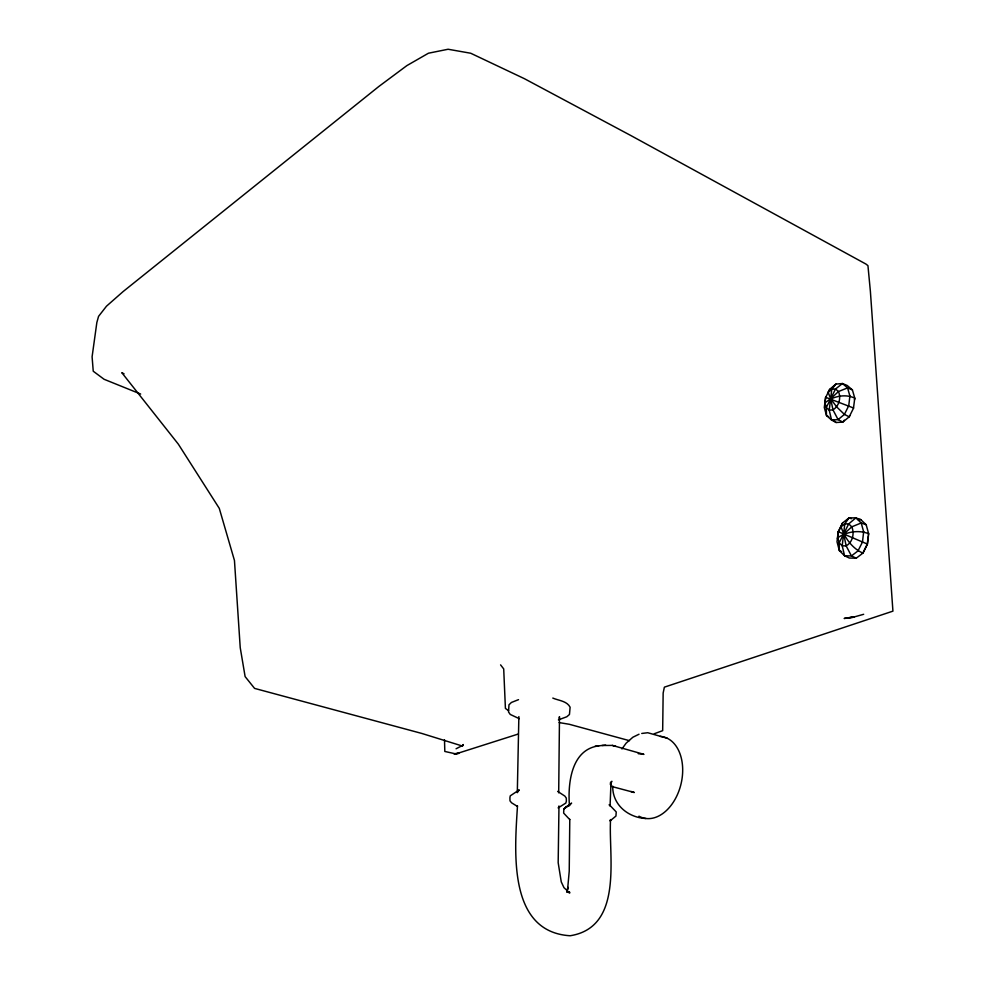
<?xml version="1.0" encoding="UTF-8"?>
<svg xmlns="http://www.w3.org/2000/svg" width="985" height="985" viewBox="0 0 985 985"><rect width="100%" height="100%" fill="white"/><g stroke="black" fill="none" stroke-linecap="round" stroke-linejoin="round"><path stroke-width="1.48" d="M444.494 739.686L444.814 751.457L455.858 753.907L518.073 734.096M558.692 792.839L559.492 716.649L559.123 718.274M569.786 819.323L569.231 871.196L567.582 889.553L568.111 887.374L566.683 890.933M518.861 716.6L517.31 792.654L519.243 789.859L510.255 795.855L509.91 797.801L509.996 800.854L511.56 802.787L517.445 806.444M517.482 805.767C514.909 849.181 506.906 931.872 570.143 935.75C624.034 927.156 608.299 855.94 610.565 819.582L610.047 820.924L615.945 816.06L616.228 811.948L609.198 804.622L610.072 806.013L610.995 782.349L610.417 784.602L611.857 781.265L610.269 783.075M851.422 518.726L849.045 517.876L844.798 523.872L841.067 526.79C844.551 537.699 852.234 548.485 862.922 553.114L867.465 544.139L868.659 533.735L866.172 524.734L860.718 519.575L855.854 517.876L849.045 517.876L842.606 522.924L838.506 531.851L837.004 541.738L839.343 550.566L844.601 555.786L849.304 558.039L856.248 558.199L862.922 553.114L867.305 544.052L868.154 536.677M837.349 538.857L838.21 531.641L842.606 522.924M824.79 403.321L825.689 397.3L853.601 408.024L849.205 416.815L842.791 422.109L836.117 422.503L831.549 420.029L826.501 415.547L824.285 407.433L825.689 397.3M854.475 399.812L854.771 398.162L852.407 389.9L847.186 385.467L842.458 383.534L835.92 384.076L829.715 389.309L828.151 392.35L830.663 398.753L832.99 409.871L838.1 419.622L842.791 422.109L844.28 420.189M868.314 535.2L868.659 533.735C858.834 529.659 846.497 531.728 837.816 537.712L839.171 542.821L839.343 550.566L841.633 551.649M558.593 807.392L558.975 805.989L558.175 862.688L561.253 881.87L563.974 887.682L569.761 892.952L566.695 891.671L569.712 892.238L567.249 892.275M849.735 415.682L849.205 416.815L844.404 414.402L836.622 406.842L830.663 398.753L831.746 389.309L835.92 384.076M825.467 397.841L829.715 389.309M853.478 408.209L854.771 398.162C845.364 393.544 832.854 396.192 824.999 402.865L826.292 407.556L826.501 415.547L828.742 416.741M621.954 748.969L626.078 743.232L632.875 737.223L639.019 734.231M828.151 392.35L831.746 389.309L835.526 389.013L842.458 383.534L847.58 387.893L852.407 389.9M558.15 807.922L565.833 803.058L566.375 801.125L566.277 798.072L564.873 796.102L557.658 791.386M598.818 745.83C571.128 749.437 567.68 783.617 569.453 805.792L569.847 804.425L563.839 808.98L563.654 813.093L569.749 819.594M456.067 748.772L461.768 745.842L421.851 733.456L254.573 688.392L245.117 676.596L240.229 647.65L234.455 560.477L219.286 508.371L178.334 444.149L121.795 372.65L124.048 373.832M654.262 733.751L662.671 730.661L663.151 693.034L664.37 687.161L892.927 611.143L870.383 291.301L867.945 265.654L865.926 264.054L631.028 135.635L524.34 78.652L470.707 53.239L448.089 49.25L428.45 53.215L406.904 65.589L378.831 86.483L123.076 291.597L106.503 306.175L98.574 316.333L96.85 322.501L92.097 356.792L93.243 371.222L104.102 379.287L140.658 394.049M558.384 719.887L566.806 716.76L569.465 714.47L570.106 707.23C566.917 700.926 558.618 700.606 552.794 698.07M518.516 699.658L511.424 702.453L508.986 704.804L508.519 711.983L510.255 714.445L519.28 718.681M863.673 614.295L851.766 617.632L844.145 618.457L854.389 616.782L849.944 617.496M641.752 733.456L647.736 732.729L667.239 738.258M602.02 745.497L612.375 745.411L615.81 746.371M595.112 746.236L605.652 745.103M638.231 753.673L643.944 754.362L612.375 745.411M857.947 519.575L860.718 519.575M559.123 722.584L569.231 724.27L629.452 740.671M645.963 818.498C628.221 817.685 612.301 804.782 612.732 786.116M610.835 786.252L634.291 792.506L630.954 791.46M866.172 524.734L861.21 522.961L855.854 517.876L848.725 523.885L839.171 542.821L842.212 545.813L844.601 555.786L851.434 555.922L856.248 558.199M867.305 544.052L838.21 531.641M508.592 710.727L505.416 708.412L503.704 668.913L500.577 664.875M833.039 419.77L836.117 422.503M660.147 736.374A41.776 28.208 -76.5 0 1 680.635 785.538A41.776 28.208 -76.5 0 1 638.945 816.196M844.798 523.872L842.212 545.813L846.152 545.875C852.702 542.267 854.635 533.439 851.803 526.827L848.725 523.885L844.798 523.872M863.648 531.814L862.466 542.07L857.984 550.91L851.434 555.922L846.152 545.875L843.726 534.116L851.803 526.827L861.21 522.961L863.648 531.814M849.895 396.019L848.738 405.746L844.404 414.402L838.1 419.622L831.549 420.029L829.21 410.129L830.663 398.753L835.526 389.013L838.469 391.537C841.276 397.928 839.011 406.177 832.99 409.871L829.21 410.129L826.292 407.556L830.663 398.753L838.469 391.537L847.58 387.893L849.895 396.019M462.704 745.497L462.26 746.261L463.319 744.549L462.704 745.497M565.673 807.392L563.839 808.98L571.62 803.132L565.673 807.392M458.628 753.365L454.183 753.808L458.628 753.365"/></g></svg>
